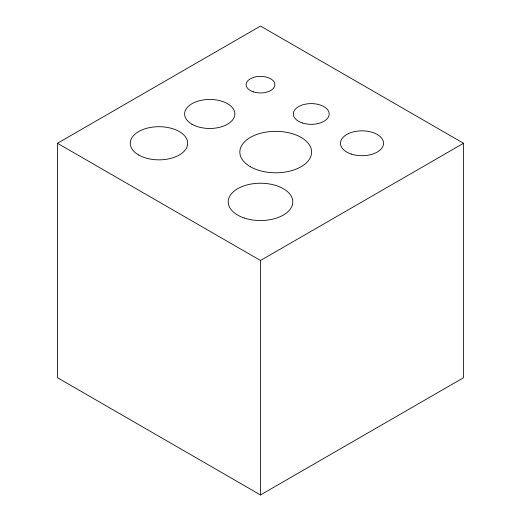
<?xml version="1.0" encoding="UTF-8"?>
<svg xmlns="http://www.w3.org/2000/svg" width="521" height="521" viewBox="0 0 521 521"><rect width="100%" height="100%" fill="white"/><g stroke="black" fill="none" stroke-linecap="round" stroke-linejoin="round"><path stroke-width="0.78" d="M57.46 143.275L260.5 26.05L463.54 143.275L463.54 377.725L260.5 494.95L57.46 377.725L57.46 143.275L260.5 260.5L463.54 143.275M260.5 260.5L260.5 494.95M253.323 91.839A14.36 8.29 0 0 0 274.86 84.662A14.36 8.29 0 0 0 253.323 77.486A14.36 8.29 0 0 0 253.323 91.839M351.252 154.04A21.537 12.432 0 0 0 383.554 143.275A21.537 12.432 0 0 0 351.252 132.503A21.537 12.432 0 0 0 351.252 154.04M138.677 154.998A28.714 16.581 0 0 0 186.713 147.567A28.714 16.581 0 0 0 151.546 127.261A28.714 16.581 0 0 0 138.677 154.998M302.284 122.943A17.948 10.361 0 0 0 329.207 113.969A17.948 10.361 0 0 0 302.284 104.995A17.948 10.361 0 0 0 302.284 122.943M191.975 124.226A25.125 14.503 0 0 0 234.007 117.72A25.125 14.503 0 0 0 203.236 99.954A25.125 14.503 0 0 0 191.975 124.226M244.349 218.038A32.302 18.652 0 0 0 292.802 201.887A32.302 18.652 0 0 0 244.349 185.736A32.302 18.652 0 0 0 244.349 218.038M250.347 166.72A35.89 20.723 0 0 0 310.399 157.427A35.89 20.723 0 0 0 266.439 132.047A35.89 20.723 0 0 0 250.347 166.72"/></g></svg>
